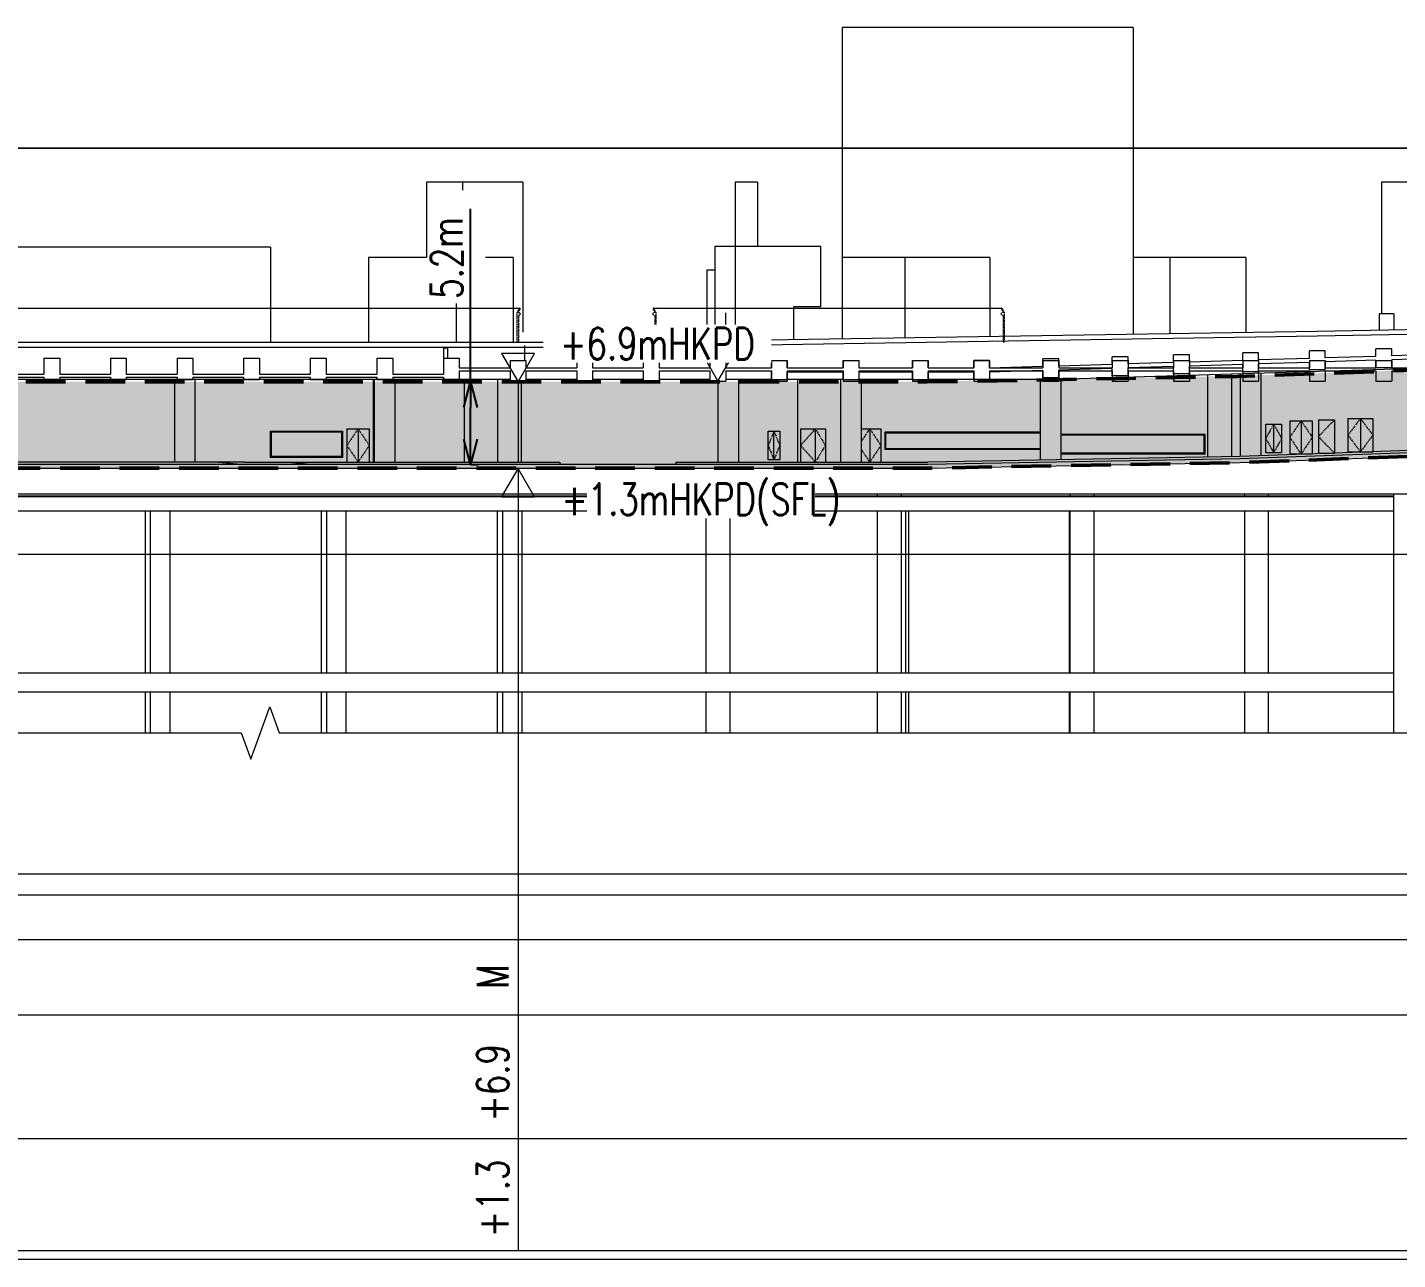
# Model space of a CAD drawing. Header units: millimetres. Extents: x 829698 to 839067, y 817400 to 823544.
# Drawn here: x 834785.7 to 835131.3, y 820155.1 to 820465.8 of the extents above; entities that cross this region are included whole.
import ezdxf
from ezdxf.enums import TextEntityAlignment as Align

# ---------------------------------------------------------------- set-up
doc = ezdxf.new("R2010")
doc.units = ezdxf.units.MM
doc.linetypes.add('2X62X-MAGP-S-001$0$HIDDEN', pattern=[0.375, 0.25, -0.125])
doc.linetypes.add('DASHED2', pattern=[0.375, 0.25, -0.125])
for name, color, linetype, lineweight in [('01-feature', 8, 'Continuous', 13), ('01-occup', 7, 'DASHED2', 50), ('01-txt', 7, 'Continuous', 20)]:
    doc.layers.add(name, color=color, linetype=linetype, lineweight=lineweight)
doc.layers.add('01-hatch', color=7, linetype='Continuous', lineweight=0, true_color=0xa8def7)
doc.layers.add('viewport', color=2, linetype='Continuous', lineweight=20, plot=False)
doc.styles.add('ROMANS', font='romans.shx', dxfattribs={"width": 0.75})
doc.styles.get("Standard").update_dxf_attribs({"font": 'arial.ttf'})
doc.dimstyles.new('ISO-25', dxfattribs={"dimtxt": 2.5, "dimasz": 2.5, "dimexe": 1.25, "dimexo": 0.625, "dimtad": 1, "dimtxsty": 'Standard', "dimcen": 2.5, "dimadec": 0, "dimazin": 0, "dimtfac": 1, "dimtmove": 0, "dimatfit": 3, "dimfxl": 1, "dimarcsym": 0})

# ---------------------------------------------------------------- blocks, each defined once
blk = doc.blocks.new('2X62X-MAGP-S-001$0$A$C4B086B55')
at = {"linetype": '2X62X-MAGP-S-001$0$HIDDEN'}
blk.add_lwpolyline([(-250, 150), (-250, 2038), (-93, 2310), (-50, 2285), (-200, 2025), (-116, 2025, -0.77569), (-116, 1858), (-181, 1858), (-181, 195), (-200, 195), (-200, 150)], format="xyb", close=True, dxfattribs=at)
blk = doc.blocks.new('_Open30')
at = {"color": 0, "linetype": 'ByBlock', "lineweight": -2}
for p, q in [((-1, 0.268), (0, 0)), ((0, 0), (-1, -0.268)), ((0, 0), (-1, 0))]:
    blk.add_line(p, q, dxfattribs=at)
blk = doc.blocks.new('*D83')
at = {"layer": '01-txt', "color": 0, "lineweight": -2, "ltscale": 4, "transparency": 16777216}
for p, q in [((834897.47, 820376.42), (834897.47, 820420.1)), ((834897.47, 820376.42), (834899.47, 820376.42)), ((834897.47, 820362.02), (834897.47, 820370.02)), ((834897.47, 820355.62), (834899.47, 820355.62))]:
    blk.add_line(p, q, dxfattribs=at)
at = {"layer": 'Defpoints', "color": 0, "ltscale": 4, "transparency": 16777216}
for p in [(834897.47, 820376.42), (834897.47, 820355.62), (834897.47, 820355.62)]:
    blk.add_point(p, dxfattribs=at)
at = {"layer": '01-txt', "color": 0, "lineweight": -2, "ltscale": 4, "transparency": 16777216, "xscale": 6.4, "yscale": 6.4, "zscale": 6.4}
for p, rotation in [((834897.47, 820376.42), 90), ((834897.47, 820355.62), 270)]:
    blk.add_blockref('_Open30', p, dxfattribs=dict(at, rotation=rotation))
at = {"layer": '01-txt', "color": 0, "ltscale": 4, "transparency": 16777216, "insert": (834891.47, 820407.68), "char_height": 8, "attachment_point": 5, "rotation": 90, "style": 'ROMANS'}
blk.add_mtext('5.2m', dxfattribs=at)

msp = doc.modelspace()

# ---------------------------------------------------------------- hatches: boundary and pattern name
at = {"layer": '01-hatch', "ltscale": 4}
h = msp.add_hatch(color=256, dxfattribs=at)
h.dxf.hatch_style = 1
h.paths.add_polyline_path([(832893.957, 820349.551), (833973.422, 820349.531), (833973.422, 820350.931), (833995.25, 820351.532), (834004.18, 820351.732), (834019.339, 820351.932), (834057.726, 820352.132), (834106.29, 820352.331), (834172.67, 820352.531), (834344.598, 820351.199), (834344.598, 820351.791), (834351.41, 820351.791), (834515.443, 820351.791), (834515.443, 820353.791), (834573.425, 820353.791), (834573.425, 820354.811), (835012.815, 820354.811), (835091.499, 820356.212), (835202, 820360.212), (835256.125, 820362.255), (835256.125, 820383.99), (835201.189, 820381.917), (835147.665, 820379.918), (835090.924, 820377.925), (835012.622, 820376.531), (834572.404, 820376.531), (834542.653, 820375.528), (834522.276, 820375.33), (834497.413, 820374.927), (834489.364, 820374.725), (834481.166, 820374.526), (834472.217, 820374.327), (834462.115, 820374.128), (834450.142, 820373.929), (834434.498, 820373.731), (834395.552, 820373.531), (834380.467, 820373.33), (834354.416, 820373.132), (834325.502, 820373.331), (834282.081, 820373.731), (834258.978, 820373.931), (834224.843, 820374.131), (834197.004, 820374.331), (834172.727, 820374.532), (834106.212, 820374.331), (834057.623, 820374.131), (834019.136, 820373.931), (834003.766, 820373.728), (833987.347, 820373.324), (833972.899, 820372.925), (833964.245, 820372.729), (833948.328, 820372.53), (833929.24, 820372.331), (832893.957, 820372.331)])

# ---------------------------------------------------------------- linework, layer by layer
at = {"layer": '01-feature'}
for p, q in [((835064.649, 820465.819), (834991.249, 820465.819)), ((834991.249, 820465.819), (834991.249, 820387.317)), ((835064.649, 820465.819), (835064.649, 820388.482)), ((834886.368, 820426.819), (834886.368, 820407.819)), ((834895.469, 820426.819), (834886.368, 820426.819)), ((834910.669, 820426.819), (834895.469, 820426.819)), ((834895.469, 820426.819), (834895.469, 820424.788)), ((834910.669, 820426.819), (834910.669, 820389.019)), ((834969.869, 820426.819), (834964.269, 820426.819)), ((834964.269, 820426.819), (834964.269, 820410.619)), ((834969.869, 820426.819), (834969.869, 820410.619)), ((835134.869, 820426.819), (835127.269, 820426.819)), ((835127.269, 820426.819), (835127.269, 820393.586)), ((834847.069, 820410.419), (834775.469, 820410.419)), ((834847.069, 820410.419), (834847.069, 820386.419)), ((834959.069, 820410.619), (834959.069, 820386.806)), ((834965.269, 820410.619), (834959.069, 820410.619)), ((834965.869, 820410.619), (834965.029, 820410.619)), ((834966.869, 820410.619), (834966.029, 820410.619)), ((834871.749, 820407.819), (834871.749, 820386.419)), ((834886.368, 820407.819), (834871.749, 820407.819)), ((834908.249, 820407.819), (834901.225, 820407.819)), ((834908.249, 820407.819), (834908.249, 820386.419)), ((835028.449, 820407.819), (834991.449, 820407.819)), ((835007.069, 820407.819), (835007.069, 820387.568)), ((835028.449, 820407.819), (835028.449, 820387.908)), ((835093.049, 820407.819), (835064.649, 820407.819)), ((835073.849, 820407.819), (835073.849, 820388.628)), ((835093.049, 820407.819), (835093.049, 820388.933)), ((834959.069, 820404.619), (834957.049, 820404.619)), ((834957.049, 820404.619), (834957.049, 820386.774)), ((834893.849, 820396.186), (834893.849, 820386.419)), ((834961.859, 820381.819), (834961.859, 820393.867)), ((834979.069, 820387.124), (834979.069, 820395.419)), ((835130.372, 820393.586), (835126.637, 820393.586)), ((835126.637, 820393.586), (835126.637, 820389.515)), ((835130.372, 820393.586), (835130.372, 820389.586)), ((834911.059, 820385.619), (834911.059, 820381.819)), ((834789.859, 820382.419), (834793.859, 820382.419)), ((834789.859, 820382.419), (834789.859, 820378.419)), ((834793.859, 820382.419), (834793.859, 820378.419)), ((834806.659, 820382.419), (834810.659, 820382.419)), ((834806.659, 820382.419), (834806.659, 820378.419)), ((834810.659, 820382.419), (834810.659, 820378.419)), ((834823.459, 820382.419), (834827.459, 820382.419)), ((834823.459, 820382.419), (834823.459, 820378.419)), ((834827.459, 820382.419), (834827.459, 820378.419)), ((834840.259, 820382.419), (834844.259, 820382.419)), ((834840.259, 820382.419), (834840.259, 820378.419)), ((834844.259, 820382.419), (834844.259, 820378.419)), ((834857.059, 820382.419), (834861.059, 820382.419)), ((834857.059, 820382.419), (834857.059, 820378.419)), ((834861.059, 820382.419), (834861.059, 820378.419)), ((834873.859, 820382.419), (834877.859, 820382.419)), ((834873.859, 820382.419), (834873.859, 820378.419)), ((834877.859, 820382.419), (834877.859, 820378.419)), ((834890.659, 820385.019), (834891.659, 820385.019)), ((834890.659, 820385.019), (834890.659, 820382.419)), ((834890.659, 820382.419), (834894.659, 820382.419)), ((834890.659, 820382.419), (834890.659, 820378.419)), ((834891.659, 820385.019), (834891.659, 820382.419)), ((834894.659, 820382.419), (834894.659, 820380.019)), ((834907.459, 820381.819), (834911.459, 820381.819)), ((834907.459, 820381.819), (834907.459, 820380.019)), ((834911.459, 820381.819), (834911.459, 820380.019)), ((834924.259, 820381.819), (834928.259, 820381.819)), ((834924.259, 820381.819), (834924.259, 820380.019)), ((834928.259, 820381.819), (834928.259, 820380.019)), ((834941.059, 820381.819), (834945.059, 820381.819)), ((834941.059, 820381.819), (834941.059, 820380.019)), ((834945.059, 820381.819), (834945.059, 820380.019)), ((834957.859, 820381.819), (834961.859, 820381.819)), ((834957.859, 820381.819), (834957.859, 820380.019)), ((834961.859, 820381.819), (834961.859, 820380.019)), ((834973.369, 820380.019), (834973.369, 820381.819)), ((834973.369, 820381.819), (834977.369, 820381.819)), ((834977.369, 820380.019), (834977.369, 820381.819)), ((834991.469, 820380.019), (834991.469, 820381.819)), ((834991.469, 820381.819), (834995.469, 820381.819)), ((834995.469, 820380.019), (834995.469, 820381.819)), ((835008.936, 820380.019), (835008.936, 820381.819)), ((835008.936, 820381.819), (835012.936, 820381.819)), ((835012.936, 820380.019), (835012.936, 820381.819)), ((835024.402, 820380.019), (835024.402, 820381.819)), ((835028.402, 820381.819), (835024.402, 820381.819)), ((835028.402, 820379.896), (835028.402, 820381.821)), ((835045.869, 820382.229), (835041.869, 820382.229)), ((835041.869, 820380.308), (835041.869, 820382.229)), ((835256.159, 820383.462), (835045.528, 820377.019)), ((835045.869, 820380.43), (835045.869, 820382.231)), ((835059.336, 820380.842), (835059.336, 820382.763)), ((835063.336, 820382.763), (835059.336, 820382.763)), ((835063.336, 820380.965), (835063.336, 820382.766)), ((835074.802, 820381.316), (835074.802, 820383.237)), ((835078.802, 820383.237), (835074.802, 820383.237)), ((835078.802, 820381.438), (835078.802, 820383.239)), ((835092.269, 820381.85), (835092.269, 820383.771)), ((835096.269, 820383.771), (835092.269, 820383.771)), ((835096.269, 820381.972), (835096.269, 820383.773)), ((835109.069, 820382.364), (835109.069, 820384.285)), ((835113.069, 820384.285), (835109.069, 820384.285)), ((835113.069, 820382.486), (835113.069, 820384.287)), ((835125.869, 820382.878), (835125.869, 820384.799)), ((835129.869, 820384.799), (835125.869, 820384.799)), ((835125.869, 820379.999), (835125.869, 820381.877)), ((835129.869, 820383), (835129.869, 820384.801)), ((835129.869, 820379.999), (835129.869, 820382)), ((834777.059, 820378.419), (834789.859, 820378.419)), ((834793.859, 820378.419), (834806.659, 820378.419)), ((834810.659, 820378.419), (834823.459, 820378.419)), ((834827.459, 820378.419), (834840.259, 820378.419)), ((834844.259, 820378.419), (834857.059, 820378.419)), ((834861.059, 820378.419), (834873.859, 820378.419)), ((834877.859, 820378.419), (834890.659, 820378.419)), ((834877.859, 820378.419), (834890.659, 820378.419)), ((834894.659, 820380.019), (834907.459, 820380.019)), ((834894.659, 820379.219), (834907.459, 820379.219)), ((834894.659, 820379.219), (834894.659, 820377.019)), ((834907.459, 820379.219), (834907.459, 820376.619)), ((834911.459, 820380.019), (834924.259, 820380.019)), ((834911.459, 820379.219), (834924.259, 820379.219)), ((834911.459, 820379.219), (834911.459, 820376.619)), ((834924.259, 820379.219), (834924.259, 820376.619)), ((834928.259, 820380.019), (834941.059, 820380.019)), ((834928.259, 820379.219), (834941.059, 820379.219)), ((834928.259, 820379.219), (834928.259, 820376.619)), ((834941.059, 820379.219), (834941.059, 820376.619)), ((834945.059, 820380.019), (834957.859, 820380.019)), ((834945.059, 820379.219), (834957.859, 820379.219)), ((834945.059, 820379.219), (834945.059, 820376.619)), ((834957.859, 820379.219), (834957.859, 820376.619)), ((834961.859, 820380.019), (834973.358, 820380.019)), ((834961.859, 820379.219), (834973.369, 820379.219)), ((834961.859, 820379.219), (834961.859, 820376.619)), ((834973.369, 820377.019), (834973.369, 820379.219)), ((834977.369, 820380.019), (834991.469, 820380.019)), ((834977.369, 820377.019), (834977.369, 820379.019)), ((834977.369, 820379.019), (834991.469, 820379.019)), ((834991.469, 820377.019), (834991.469, 820379.019)), ((834995.469, 820380.019), (835008.936, 820380.019)), ((834995.469, 820377.019), (834995.469, 820379.019)), ((834995.469, 820379.019), (835008.936, 820379.019)), ((835008.936, 820377.019), (835008.936, 820379.019)), ((835012.936, 820380.019), (835024.402, 820380.019)), ((835012.936, 820377.019), (835012.936, 820379.019)), ((835012.936, 820379.019), (835024.402, 820379.019)), ((835024.402, 820377.019), (835024.402, 820379.019)), ((835041.869, 820377.429), (835041.869, 820379.308)), ((835045.869, 820377.429), (835045.869, 820379.43)), ((835059.336, 820377.963), (835059.336, 820379.842)), ((835063.336, 820377.963), (835063.336, 820379.964)), ((835074.802, 820378.437), (835074.802, 820380.315)), ((835078.802, 820378.437), (835074.802, 820378.437)), ((835078.802, 820378.437), (835078.802, 820380.437)), ((835089.469, 820357.561), (835089.469, 820378.405)), ((835091.668, 820357.6), (835091.668, 820378.463)), ((835092.269, 820378.971), (835092.269, 820380.849)), ((835096.269, 820378.971), (835092.269, 820378.971)), ((835096.269, 820378.971), (835096.269, 820380.972)), ((835096.868, 820357.807), (835096.868, 820378.598)), ((835109.069, 820379.485), (835109.069, 820381.363)), ((835113.069, 820379.485), (835109.069, 820379.485)), ((835113.069, 820379.485), (835113.069, 820381.486)), ((835129.869, 820379.999), (835125.869, 820379.999)), ((834907.459, 820377.019), (834474.659, 820377.019)), ((834777.059, 820377.619), (834789.859, 820377.619)), ((834789.859, 820377.619), (834789.859, 820377.019)), ((834789.859, 820377.019), (834793.859, 820377.019)), ((834793.859, 820377.619), (834806.659, 820377.619)), ((834793.859, 820377.619), (834793.859, 820377.019)), ((834806.659, 820377.619), (834806.659, 820377.019)), ((834806.659, 820377.019), (834810.659, 820377.019)), ((834810.659, 820377.619), (834823.459, 820377.619)), ((834810.659, 820377.619), (834810.659, 820377.019)), ((834822.869, 820356.219), (834822.869, 820377.019)), ((834823.459, 820377.619), (834823.459, 820377.019)), ((834823.459, 820377.019), (834827.459, 820377.019)), ((834827.459, 820377.619), (834840.259, 820377.619)), ((834827.459, 820377.619), (834827.459, 820377.019)), ((834828.069, 820356.219), (834828.069, 820377.019)), ((834840.259, 820377.619), (834840.259, 820377.019)), ((834840.259, 820377.019), (834844.259, 820377.019)), ((834844.259, 820377.619), (834857.059, 820377.619)), ((834844.259, 820377.619), (834844.259, 820377.019)), ((834857.059, 820377.619), (834857.059, 820377.019)), ((834857.059, 820377.019), (834861.059, 820377.019)), ((834861.059, 820377.619), (834873.859, 820377.619)), ((834861.059, 820377.619), (834861.059, 820377.019)), ((834872.969, 820356.219), (834872.969, 820377.019)), ((834873.269, 820356.219), (834873.269, 820377.019)), ((834873.859, 820377.619), (834873.859, 820377.019)), ((834873.859, 820377.019), (834877.859, 820377.019)), ((834877.859, 820377.619), (834890.659, 820377.619)), ((834877.859, 820377.619), (834877.859, 820377.019)), ((834877.859, 820377.619), (834890.659, 820377.619)), ((834878.469, 820356.219), (834878.469, 820377.019)), ((834890.659, 820377.619), (834890.659, 820377.019)), ((834890.659, 820377.019), (834894.659, 820377.019)), ((834895.869, 820377.019), (834895.869, 820356.219)), ((834897.469, 820377.019), (834897.469, 820356.219)), ((834904.259, 820377.019), (834904.259, 820356.219)), ((834907.459, 820376.619), (834911.459, 820376.619)), ((834909.459, 820376.619), (834909.459, 820356.219)), ((834910.268, 820376.619), (834910.268, 820356.219)), ((834924.259, 820377.019), (834911.459, 820377.019)), ((834924.259, 820376.619), (834928.259, 820376.619)), ((834941.059, 820377.019), (834928.259, 820377.019)), ((834941.059, 820376.619), (834945.059, 820376.619)), ((834957.859, 820377.019), (834945.059, 820377.019)), ((834957.859, 820376.619), (834961.859, 820376.619)), ((834959.868, 820376.619), (834959.868, 820356.219)), ((834973.358, 820377.019), (834961.859, 820377.019)), ((834965.059, 820377.019), (834965.059, 820356.219)), ((834965.059, 820377.019), (834965.059, 820356.219)), ((834973.369, 820377.019), (834977.369, 820377.019)), ((834991.469, 820377.019), (834977.358, 820377.019)), ((834977.369, 820377.019), (834977.358, 820377.019)), ((834979.982, 820377.019), (834979.982, 820356.219)), ((834990.868, 820356.219), (834990.868, 820377.019)), ((834991.469, 820377.019), (834995.469, 820377.019)), ((835008.925, 820377.019), (834995.459, 820377.019)), ((834996.068, 820356.219), (834996.068, 820377.019)), ((835008.936, 820377.019), (835012.936, 820377.019)), ((835045.528, 820377.019), (835012.925, 820377.019)), ((835028.402, 820377.019), (835024.402, 820377.019)), ((835041.268, 820356.703), (835041.268, 820377.019)), ((835045.869, 820377.429), (835041.869, 820377.429)), ((835046.468, 820356.795), (835046.468, 820377.047)), ((835063.336, 820377.963), (835059.336, 820377.963)), ((835083.469, 820357.454), (835083.469, 820378.249)), ((834866.299, 820364.619), (834871.939, 820364.619)), ((834866.299, 820364.619), (834866.299, 820356.219)), ((834869.119, 820364.619), (834869.119, 820356.219)), ((834871.939, 820364.619), (834871.939, 820356.219)), ((834980.709, 820364.619), (834986.989, 820364.619)), ((834980.709, 820364.619), (834980.709, 820356.219)), ((834984.449, 820364.619), (834984.449, 820356.219)), ((834986.989, 820364.619), (834986.989, 820356.219)), ((834996.068, 820364.619), (835000.989, 820364.619)), ((834998.169, 820364.619), (834998.169, 820356.219)), ((835000.989, 820364.619), (835000.989, 820356.219)), ((835100.069, 820358.59), (835100.069, 820365.79)), ((835104.149, 820366.661), (835104.149, 820358.261)), ((835104.149, 820366.661), (835109.789, 820366.661)), ((835106.969, 820366.661), (835106.969, 820358.261)), ((835109.789, 820366.661), (835109.789, 820358.261)), ((835111.349, 820366.858), (835111.349, 820358.458)), ((835111.349, 820366.858), (835115.389, 820366.858)), ((835115.389, 820366.858), (835115.389, 820358.458)), ((835118.809, 820367.198), (835125.089, 820367.198)), ((835118.809, 820367.198), (835118.809, 820358.798)), ((835121.949, 820367.198), (835121.949, 820358.798)), ((835125.089, 820367.198), (835125.089, 820358.798)), ((834974.021, 820356.819), (834974.021, 820364.019)), ((835104.149, 820358.261), (835109.789, 820358.261)), ((835111.349, 820358.458), (835115.389, 820358.458)), ((835118.809, 820358.798), (835125.089, 820358.798)), ((834833.921, 820356.219), (834840.52, 820355.619)), ((834850.52, 820355.619), (834857.115, 820356.219)), ((834866.299, 820356.219), (834871.939, 820356.219)), ((834920.04, 820356.219), (834920.04, 820355.619)), ((834949.271, 820356.219), (834949.271, 820355.619)), ((835002.281, 820356.219), (835008.081, 820356.219)), ((834351.444, 820348.179), (835130.311, 820348.179)), ((835130.311, 820347.619), (834351.444, 820347.619)), ((835130.311, 820347.419), (834351.444, 820347.419)), ((834956.868, 820348.179), (834956.868, 820347.619)), ((834962.868, 820348.179), (834962.868, 820347.619)), ((835000.068, 820348.179), (835000.068, 820347.619)), ((835006.068, 820348.179), (835006.068, 820347.619)), ((835048.668, 820348.179), (835048.668, 820347.619)), ((835054.668, 820348.179), (835054.668, 820347.619)), ((835092.668, 820348.179), (835092.668, 820347.619)), ((835098.668, 820348.179), (835098.668, 820347.619)), ((835130.311, 820348.179), (835130.311, 820287.929)), ((835130.311, 820348.179), (835154.958, 820348.179)), ((835130.311, 820343.819), (834351.444, 820343.819)), ((834815.416, 820343.819), (834815.416, 820303.019)), ((834816.703, 820343.819), (834816.703, 820303.019)), ((834821.638, 820343.819), (834821.638, 820303.019)), ((834859.829, 820343.819), (834859.829, 820303.019)), ((834861.116, 820343.819), (834861.116, 820303.019)), ((834866.051, 820343.819), (834866.051, 820303.019)), ((834904.242, 820343.819), (834904.242, 820303.019)), ((834905.53, 820343.819), (834905.53, 820303.019)), ((834910.464, 820343.819), (834910.464, 820303.019)), ((834956.868, 820343.819), (834956.868, 820303.019)), ((834962.868, 820343.819), (834962.868, 820303.019)), ((835000.068, 820343.819), (835000.068, 820303.019)), ((835006.068, 820343.819), (835006.068, 820303.019)), ((835007.179, 820343.819), (835007.179, 820303.019)), ((835007.99, 820343.819), (835007.99, 820303.019)), ((835048.518, 820343.819), (835048.518, 820303.019)), ((835048.668, 820343.819), (835048.668, 820303.019)), ((835054.668, 820343.819), (835054.668, 820303.019)), ((835092.668, 820343.819), (835092.668, 820303.019)), ((835098.668, 820343.819), (835098.668, 820303.019)), ((835130.311, 820303.019), (834351.444, 820303.019)), ((835130.311, 820298.219), (834351.444, 820298.219)), ((834815.416, 820298.219), (834815.416, 820287.929)), ((834816.703, 820298.219), (834816.703, 820287.929)), ((834821.638, 820298.219), (834821.638, 820287.929)), ((834859.829, 820298.219), (834859.829, 820287.929)), ((834861.116, 820298.219), (834861.116, 820287.929)), ((834866.051, 820298.219), (834866.051, 820287.929)), ((834904.242, 820298.219), (834904.242, 820287.929)), ((834905.53, 820298.219), (834905.53, 820287.929)), ((834910.464, 820298.219), (834910.464, 820287.929)), ((834956.868, 820298.219), (834956.868, 820287.929)), ((834962.868, 820298.219), (834962.868, 820287.929)), ((835000.068, 820298.219), (835000.068, 820287.929)), ((835006.068, 820298.219), (835006.068, 820287.929)), ((835007.179, 820298.219), (835007.179, 820287.929)), ((835007.99, 820298.219), (835007.99, 820287.929)), ((835048.518, 820298.219), (835048.518, 820287.929)), ((835048.668, 820298.219), (835048.668, 820287.929)), ((835054.668, 820298.219), (835054.668, 820287.929)), ((835092.668, 820298.219), (835092.668, 820287.929)), ((835098.668, 820298.219), (835098.668, 820287.929))]:
    msp.add_line(p, q, dxfattribs=at)
at = {"layer": '01-feature', "ltscale": 0.2}
for p, q in [((834690.642, 820395.058), (834909.896, 820395.058)), ((834943.642, 820395.058), (835031.503, 820395.058))]:
    msp.add_line(p, q, dxfattribs=at)
at = {"layer": '01-feature', "ltscale": 0.1}
for p, q in [((834973.358, 820381.819), (834977.358, 820381.819)), ((834973.358, 820381.819), (834973.358, 820380.019)), ((834977.358, 820381.819), (834977.358, 820380.019)), ((834991.459, 820381.819), (834995.459, 820381.819)), ((834991.459, 820381.819), (834991.459, 820380.019)), ((834995.459, 820381.819), (834995.459, 820380.019)), ((835008.925, 820381.819), (835012.925, 820381.819)), ((835008.925, 820381.819), (835008.925, 820380.019)), ((835012.925, 820381.819), (835012.925, 820380.019)), ((835024.392, 820381.819), (835028.392, 820381.819)), ((835024.392, 820381.819), (835024.392, 820380.019)), ((835028.392, 820381.819), (835028.392, 820380.019)), ((835041.859, 820381.819), (835045.859, 820381.819)), ((835041.859, 820381.819), (835041.859, 820380.019)), ((835045.859, 820381.819), (835045.859, 820380.019)), ((835059.325, 820381.819), (835063.325, 820381.819)), ((835059.325, 820381.819), (835059.325, 820380.019)), ((835063.325, 820381.819), (835063.325, 820380.019)), ((835074.792, 820381.819), (835078.792, 820381.819)), ((835074.792, 820381.819), (835074.792, 820380.019)), ((835078.792, 820381.819), (835078.792, 820380.019)), ((835092.259, 820381.819), (835096.259, 820381.819)), ((835092.259, 820381.819), (835092.259, 820380.019)), ((835096.259, 820381.819), (835096.259, 820380.019)), ((835109.059, 820381.819), (835113.059, 820381.819)), ((835109.059, 820381.819), (835109.059, 820380.019)), ((835113.059, 820381.819), (835113.059, 820380.019)), ((835125.859, 820381.819), (835129.859, 820381.819)), ((835125.859, 820381.819), (835125.859, 820380.019)), ((835129.859, 820381.819), (835129.859, 820380.019)), ((834973.358, 820379.219), (834973.358, 820376.619)), ((834977.358, 820380.019), (834991.459, 820380.019)), ((834977.358, 820379.219), (834991.459, 820379.219)), ((834977.358, 820379.219), (834977.358, 820376.619)), ((834991.459, 820379.219), (834991.459, 820376.619)), ((834995.459, 820380.019), (835008.925, 820380.019)), ((834995.459, 820379.219), (835008.925, 820379.219)), ((834995.459, 820379.219), (834995.459, 820376.619)), ((835008.925, 820379.219), (835008.925, 820376.619)), ((835012.925, 820380.019), (835024.392, 820380.019)), ((835012.925, 820379.219), (835024.392, 820379.219)), ((835012.925, 820379.219), (835012.925, 820376.619)), ((835024.392, 820379.219), (835024.392, 820376.619)), ((835028.392, 820380.019), (835041.859, 820380.019)), ((835028.392, 820379.219), (835041.859, 820379.219)), ((835028.392, 820379.219), (835028.392, 820376.619)), ((835041.859, 820379.219), (835041.859, 820376.619)), ((835045.859, 820380.019), (835059.325, 820380.019)), ((835045.863, 820379.219), (835059.325, 820379.219)), ((835045.863, 820379.219), (835045.863, 820376.624)), ((835059.325, 820379.219), (835059.325, 820376.619)), ((835063.325, 820380.019), (835074.792, 820380.019)), ((835063.325, 820379.219), (835063.325, 820376.619)), ((835063.325, 820379.219), (835074.792, 820379.219)), ((835074.792, 820379.219), (835074.792, 820376.619)), ((835078.792, 820380.019), (835092.259, 820380.019)), ((835078.792, 820379.219), (835078.792, 820376.619)), ((835078.792, 820379.219), (835092.259, 820379.219)), ((835092.259, 820379.219), (835092.259, 820376.619)), ((835096.259, 820380.019), (835109.059, 820380.019)), ((835096.259, 820379.219), (835096.259, 820376.619)), ((835096.259, 820379.219), (835109.059, 820379.219)), ((835109.059, 820379.219), (835109.059, 820376.619)), ((835113.059, 820380.019), (835125.859, 820380.019)), ((835113.059, 820379.219), (835113.059, 820376.619)), ((835113.059, 820379.219), (835125.859, 820379.219)), ((835125.859, 820379.219), (835125.859, 820376.619)), ((835129.859, 820380.019), (835142.659, 820380.019)), ((835129.859, 820379.219), (835129.859, 820376.619)), ((835129.859, 820379.219), (835142.659, 820379.219)), ((834973.358, 820376.619), (834977.358, 820376.619)), ((834991.459, 820376.619), (834995.459, 820376.619)), ((835008.925, 820376.619), (835012.925, 820376.619)), ((835024.392, 820376.619), (835028.392, 820376.619)), ((835041.859, 820376.619), (835045.859, 820376.619)), ((835059.325, 820376.619), (835063.325, 820376.619)), ((835074.792, 820376.619), (835078.792, 820376.619)), ((835092.259, 820376.619), (835096.259, 820376.619)), ((835109.059, 820376.619), (835113.059, 820376.619)), ((835125.859, 820376.619), (835129.859, 820376.619))]:
    msp.add_line(p, q, dxfattribs=at)
at = {"layer": '01-feature'}
for points in [[(834979.069, 820395.419), (834985.869, 820395.419), (834985.869, 820410.619), (834964.269, 820410.619), (834964.269, 820386.889)], [(834347.268, 820385.219), (834934.679, 820385.219), (835111.046, 820388.019), (835256.159, 820390.773)], [(834660.218, 820386.419), (834934.669, 820386.419), (835111.025, 820389.219), (835258.559, 820392.019)], [(835012.849, 820354.699), (835091.532, 820356.099), (835148.485, 820358.099), (835202.034, 820360.099), (835256.159, 820362.142), (835256.159, 820391.973)], [(835092.269, 820381.85), (835078.802, 820381.438)], [(835109.069, 820382.364), (835096.269, 820381.972)], [(835125.869, 820382.878), (835113.069, 820382.486)], [(835125.869, 820381.877), (835113.069, 820381.486)], [(835142.669, 820383.392), (835129.869, 820383)], [(835142.669, 820382.391), (835129.869, 820382)], [(835041.869, 820380.308), (835028.402, 820379.896)], [(835041.869, 820379.308), (835028.402, 820378.896), (835028.402, 820377.019)], [(835059.336, 820380.842), (835045.869, 820380.43)], [(835059.336, 820379.842), (835045.869, 820379.43)], [(835074.802, 820381.316), (835063.336, 820380.965)], [(835074.802, 820380.315), (835063.336, 820379.964)], [(835092.269, 820380.849), (835078.802, 820380.437)], [(835109.069, 820381.363), (835096.269, 820380.972)], [(835256.159, 820363.663), (835201.976, 820361.618), (835148.43, 820359.618), (835091.492, 820357.618), (835012.835, 820356.219)], [(834840.52, 820356.219), (834572.788, 820356.219), (834543.138, 820355.219), (834522.583, 820355.019), (834505.948, 820354.819), (834497.876, 820354.619), (834489.903, 820354.419), (834481.683, 820354.219), (834472.686, 820354.019), (834464.081, 820353.849)], [(834573.459, 820354.699), (835012.849, 820354.699)], [(834840.52, 820356.219), (834850.52, 820356.219)], [(834850.52, 820356.219), (834920.04, 820356.219)], [(834949.271, 820356.219), (835012.835, 820356.219)], [(834435.319, 820287.929), (834839.644, 820287.929), (834842.044, 820281.335), (834846.844, 820294.523), (834849.244, 820287.929), (835262.572, 820287.929)]]:
    msp.add_lwpolyline(points, dxfattribs=at)
at = {"layer": '01-feature', "linetype": '2X62X-MAGP-S-001$0$HIDDEN'}
for points in [[(834869.119, 820364.619), (834866.299, 820360.419), (834869.119, 820356.219)], [(834869.119, 820364.619), (834871.939, 820360.419), (834869.119, 820356.219)], [(834984.449, 820364.619), (834980.709, 820360.419), (834984.449, 820356.219)], [(834984.449, 820364.619), (834986.989, 820360.419), (834984.449, 820356.219)], [(834998.169, 820364.619), (834996.068, 820361.49)], [(834998.169, 820364.619), (835000.989, 820360.419), (834998.169, 820356.219)], [(835100.069, 820365.79), (835098.069, 820362.19), (835100.069, 820358.59)], [(835100.069, 820365.79), (835102.069, 820362.19), (835100.069, 820358.59)], [(835106.969, 820366.661), (835104.149, 820362.461), (835106.969, 820358.261)], [(835106.969, 820366.661), (835109.789, 820362.461), (835106.969, 820358.261)], [(835115.389, 820366.858), (835111.349, 820362.658), (835115.389, 820358.458)], [(835121.949, 820367.198), (835118.809, 820362.998), (835121.949, 820358.798)], [(835121.949, 820367.198), (835125.089, 820362.998), (835121.949, 820358.798)], [(834974.021, 820364.019), (834972.559, 820360.419), (834974.021, 820356.819)], [(834974.021, 820364.019), (834975.482, 820360.419), (834974.021, 820356.819)], [(834996.068, 820359.347), (834998.169, 820356.219)]]:
    msp.add_lwpolyline(points, dxfattribs=at)
at = {"layer": '01-feature'}
for points in [[(835098.069, 820358.59), (835098.069, 820365.79), (835102.069, 820365.79), (835102.069, 820358.59)], [(834972.559, 820356.819), (834972.559, 820364.019), (834975.482, 820364.019), (834975.482, 820356.819)]]:
    msp.add_lwpolyline(points, close=True, dxfattribs=at)
at = {"layer": '01-feature', "color": 0}
msp.add_lwpolyline([(835256.159, 820363.062), (835201.999, 820361.019), (835148.452, 820359.019), (835091.508, 820357.019), (835012.841, 820355.619), (834572.788, 820355.619)], dxfattribs=at)
at = {"layer": '01-feature', "linetype": 'Continuous'}
for points in [[(834865.169, 820357.419), (834847.069, 820357.419), (834847.069, 820364.019), (834865.169, 820364.019)], [(834864.969, 820357.619), (834847.269, 820357.619), (834847.269, 820363.819), (834864.969, 820363.819)]]:
    msp.add_lwpolyline(points, close=True, dxfattribs=at)
for points in [[(835041.268, 820359.379), (835002.069, 820359.379), (835002.069, 820363.819), (835041.268, 820363.819)], [(835041.268, 820359.579), (835002.269, 820359.579), (835002.269, 820363.619), (835041.268, 820363.619)], [(835046.468, 820363.259), (835082.669, 820363.259), (835082.669, 820358.259), (835046.468, 820358.259)], [(835046.468, 820363.059), (835082.469, 820363.059), (835082.469, 820358.459), (835046.468, 820358.459)]]:
    msp.add_lwpolyline(points, dxfattribs=at)
at = {"layer": '01-occup', "ltscale": 40, "flags": 128}
msp.add_lwpolyline([(832893.991, 820349.439), (833973.456, 820349.419), (833973.456, 820350.818), (833995.283, 820351.419), (834004.214, 820351.619), (834019.372, 820351.819), (834057.759, 820352.019), (834106.323, 820352.219), (834172.703, 820352.419), (834344.632, 820351.086), (834344.632, 820351.679), (834351.444, 820351.679), (834515.477, 820351.679), (834515.477, 820353.679), (834573.459, 820353.679), (834573.459, 820354.699), (835012.849, 820354.699), (835091.532, 820356.099), (835202.034, 820360.099), (835256.159, 820362.142), (835256.159, 820383.877), (835201.223, 820381.804), (835147.699, 820379.805), (835090.957, 820377.812), (835012.655, 820376.419), (834572.437, 820376.419), (834542.686, 820375.415), (834522.309, 820375.217), (834497.447, 820374.814), (834489.398, 820374.612), (834481.199, 820374.413), (834472.25, 820374.214), (834462.148, 820374.015), (834450.175, 820373.816), (834434.531, 820373.618), (834395.585, 820373.418), (834380.5, 820373.218), (834354.45, 820373.019), (834325.535, 820373.218), (834282.115, 820373.618), (834259.011, 820373.818), (834224.876, 820374.018), (834197.038, 820374.218), (834172.761, 820374.419), (834106.245, 820374.218), (834057.657, 820374.018), (834019.17, 820373.818), (834003.8, 820373.615), (833987.38, 820373.212), (833972.932, 820372.812), (833964.279, 820372.616), (833948.361, 820372.417), (833929.273, 820372.219), (832893.991, 820372.219)], close=True, dxfattribs=at)
at = {"layer": '01-txt', "ltscale": 4}
for p, q in [((834909.459, 820354.542), (834909.459, 820157.422)), ((832836.187, 820247.11), (835245.469, 820247.11)), ((832836.187, 820216.819), (835245.469, 820216.819)), ((832836.187, 820185.71), (835245.469, 820185.71)), ((832836.187, 820157.422), (835245.469, 820157.422))]:
    msp.add_line(p, q, dxfattribs=at)
at = {"layer": '01-txt', "lineweight": 20}
for points in [[(834909.459, 820376.419), (834913.616, 820383.619), (834905.302, 820383.619)], [(834959.868, 820376.619), (834964.025, 820383.819), (834955.712, 820383.819)], [(834909.459, 820354.542), (834913.616, 820347.342), (834905.302, 820347.342)]]:
    msp.add_lwpolyline(points, close=True, dxfattribs=at)
at = {"layer": 'viewport', "color": 1, "ltscale": 4}
msp.add_lwpolyline([(835327.345, 820235.777), (832772.888, 820235.777), (832772.888, 820435.351), (835327.345, 820435.351)], close=True, dxfattribs=at)
at = {"layer": 'viewport', "ltscale": 4}
msp.add_lwpolyline([(832772.888, 820252.403), (835327.345, 820252.403), (835327.345, 820155.14), (832772.888, 820155.14)], close=True, dxfattribs=at)

# ---------------------------------------------------------------- block references
at = {"layer": '01-feature', "xscale": 0.004, "yscale": 0.004, "zscale": 0.004}
msp.add_blockref('2X62X-MAGP-S-001$0$A$C4B086B55', (834910.269, 820385.819), dxfattribs=at)
at = {"layer": '01-feature', "xscale": -0.004, "yscale": 0.004, "zscale": 0.004, "rotation": 359.9999999855339}
for p in [(834943.269, 820385.819), (835031.13, 820385.819)]:
    msp.add_blockref('2X62X-MAGP-S-001$0$A$C4B086B55', p, dxfattribs=at)

# ---------------------------------------------------------------- texts
at = {"layer": '01-txt', "style": 'ROMANS', "width": 0.75}
for s, p in [('M', (834907.075, 820226.504)), ('+6.9', (834907.075, 820199.689)), ('+1.3', (834907.075, 820170.577))]:
    msp.add_text(s, height=8, rotation=90, dxfattribs=at).set_placement(p, align=Align.CENTER)

# ---------------------------------------------------------------- dimensions: what is measured, and where the dimension line sits
at = {"layer": '01-txt', "ltscale": 4}
dim = msp.add_linear_dim(base=(834897.469, 820355.619), p1=(834897.469, 820376.419), p2=(834897.469, 820355.619), angle=270, text='5.2m', dimstyle='ISO-25', override={"dimtxt": 8, "dimasz": 6.4, "dimexe": 2, "dimexo": 2, "dimgap": 2, "dimjust": 1, "dimtxsty": 'ROMANS', "dimblk1": 'Open30', "dimblk2": 'Open30', "dimsah": 1, "dimdle": 1, "dimfxl": 2, "dimfxlon": 1, "dimarcsym": 2}, dxfattribs=at)
dim.commit()
dim.dimension.update_dxf_attribs({"geometry": '*D83', "text_midpoint": (834897.469, 820407.676), "dimtype": 160})

# ---------------------------------------------------------------- next in the draw order: texts
at = {"layer": '01-txt', "lineweight": 20, "char_height": 8, "attachment_point": 2, "style": 'ROMANS', "bg_fill": 3, "box_fill_scale": 1.1, "bg_fill_color": 256, "bg_fill_transparency": 0}
for s, insert in [('+6.9mHKPD', (834944.615, 820390.05)), ('+1.3mHKPD(SFL)', (834955.614, 820350.842))]:
    msp.add_mtext_dynamic_manual_height_columns(s, width=55.95483, gutter_width=12.5, heights=[0], dxfattribs=dict(at, insert=insert))

# ---------------------------------------------------------------- next in the draw order: linework, layer by layer
at = {"layer": 'viewport', "ltscale": 4}
msp.add_lwpolyline([(835327.345, 820435.351), (832772.888, 820435.351), (832772.888, 820333.04), (835327.345, 820333.04)], close=True, dxfattribs=at)

doc.saveas('drawing.dxf')
